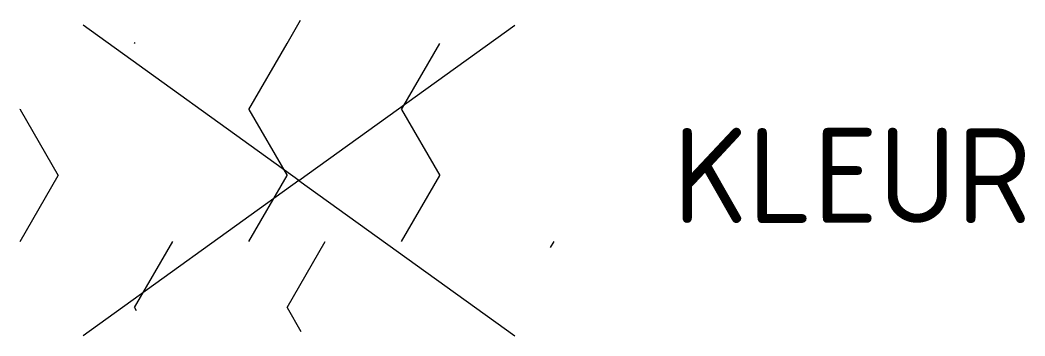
# Model space of a CAD drawing. Extents: x -5.1 to 14, y -3 to 2.9.
import ezdxf
from ezdxf.enums import TextEntityAlignment as Align

# ---------------------------------------------------------------- set-up
doc = ezdxf.new("R2010")
doc.units = 0
doc.header["$LTSCALE"] = 0.2
doc.styles.add('NLCS-ISO', font='NLCS-ISO.ttf')

msp = doc.modelspace()

# ---------------------------------------------------------------- linework, layer by layer
for p, q in [((0, 2.5), (0.256, 2.943)), ((0.223, -0.096), (-3.861, 2.844)), ((0.223, -0.096), (4.307, 2.844)), ((-2.887, 2.5), (-2.877, 2.518)), ((-0.722, 1.25), (0, 2.5)), ((2.165, 1.25), (2.887, 2.5)), ((-5.052, 1.25), (-5.046, 1.261)), ((-5.052, 1.25), (-4.33, 0)), ((-0.722, 1.25), (0, 0)), ((2.165, 1.25), (2.887, 0)), ((-0.722, -1.25), (0, 0)), ((-5.052, -1.25), (-4.33, 0)), ((0.223, -0.096), (-3.861, -3.036)), ((0.223, -0.096), (4.307, -3.036)), ((2.165, -1.25), (2.887, 0)), ((-2.887, -2.5), (-2.165, -1.25)), ((0, -2.5), (0.722, -1.25)), ((4.985, -1.365), (5.052, -1.25)), ((-2.887, -2.5), (-2.856, -2.554)), ((0, -2.5), (0.262, -2.954))]:
    msp.add_line(p, q)

# ---------------------------------------------------------------- texts
at = {"style": 'NLCS-ISO'}
msp.add_attdef('KLEUR', text='', height=1.8, dxfattribs=at).set_placement((7.296, 0), align=Align.MIDDLE_LEFT)

doc.saveas('drawing.dxf')
